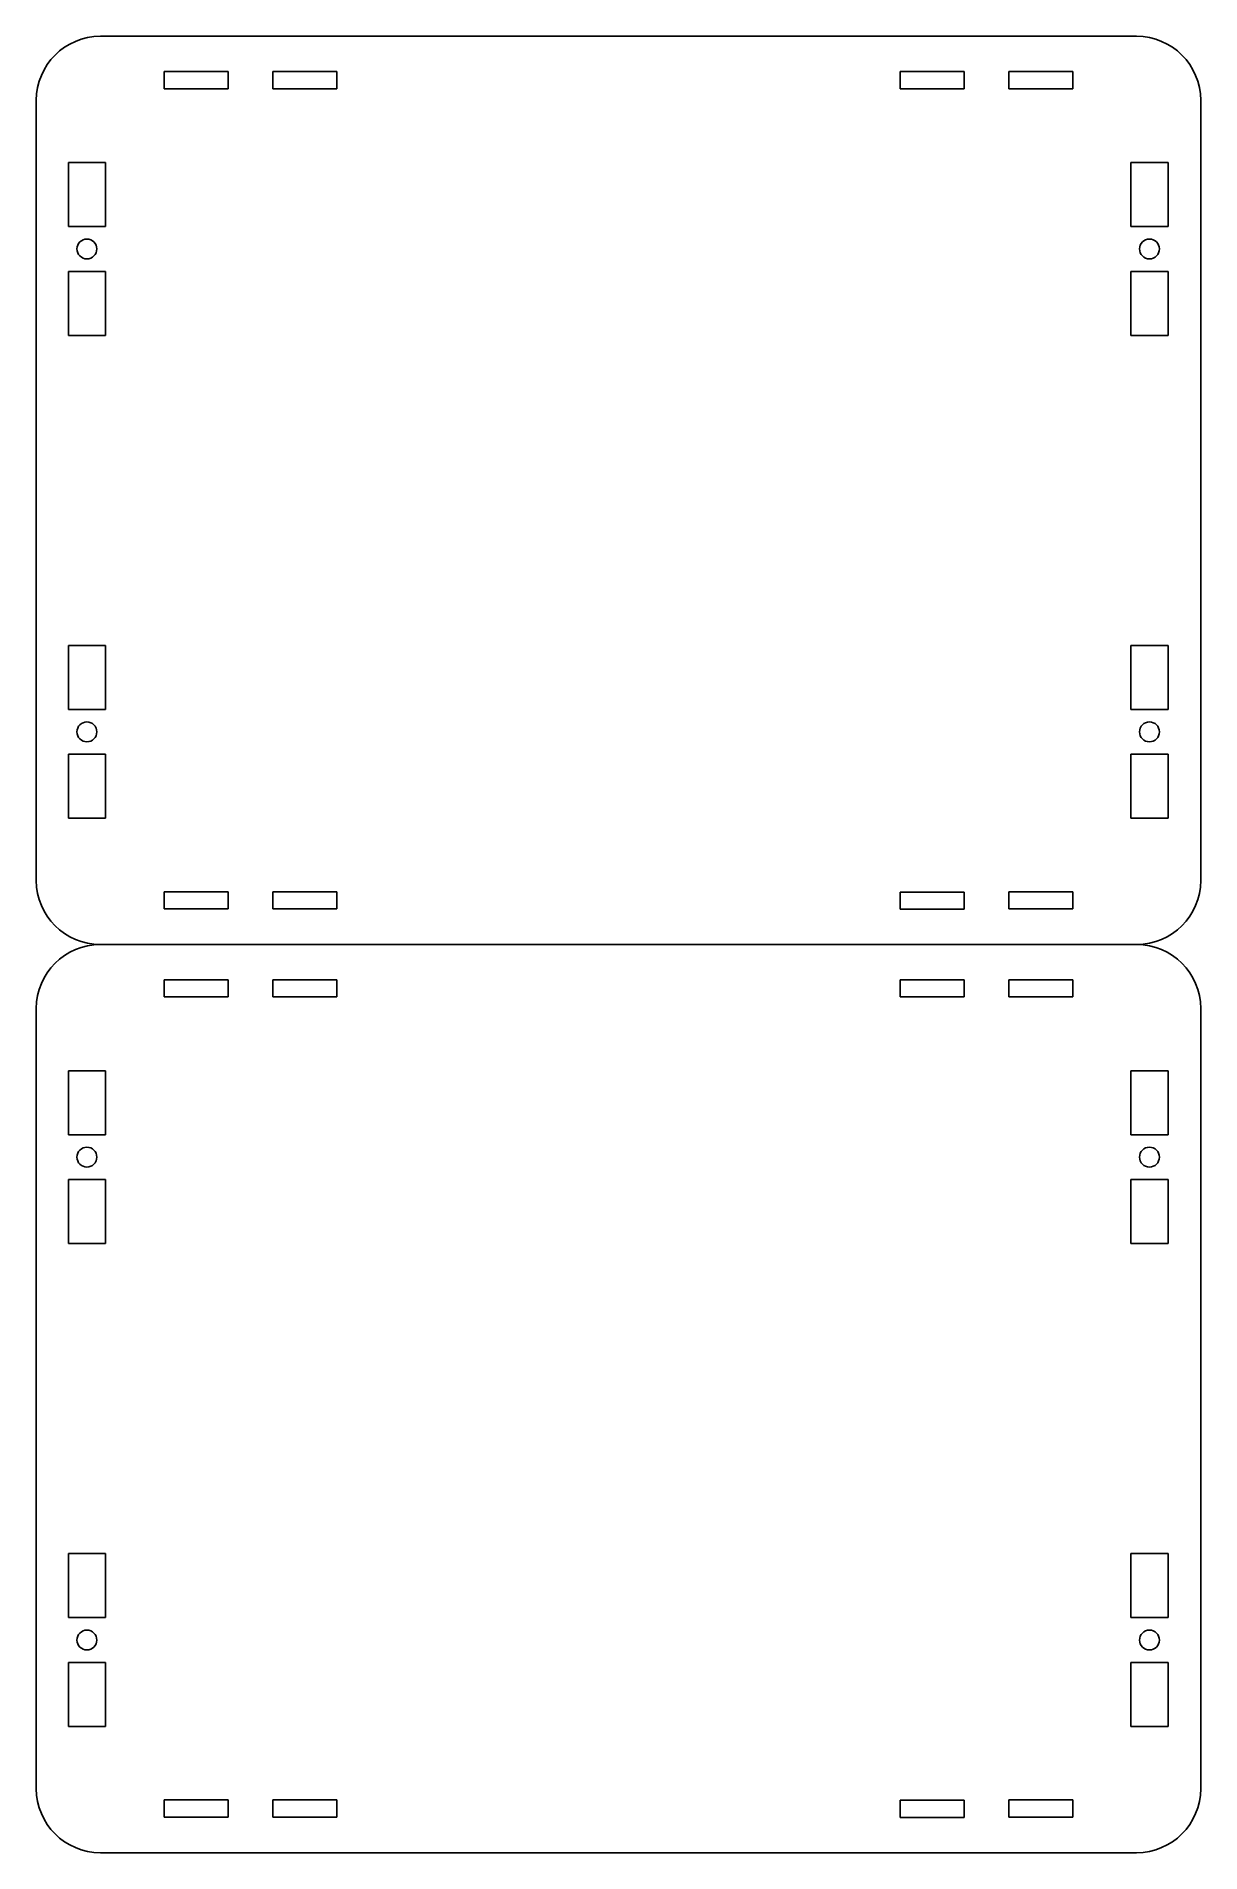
# Model space of a CAD drawing. Extents: x 179 to 361, y 0 to 284.
import ezdxf

# ---------------------------------------------------------------- set-up
doc = ezdxf.new("R2010")
doc.units = 0
doc.layers.add('Layer_1', color=7, linetype='CONTINUOUS')

msp = doc.modelspace()

# ---------------------------------------------------------------- linework, layer by layer
at = {"layer": 'Layer_1', "color": 7}
for p, q in [((189.099977, 283.900005), (350.999939, 283.900005)), ((179.099978, 152.000018), (179.099978, 273.900006)), ((360.999947, 273.900006), (360.999947, 152.000018)), ((189.099978, 141.999978), (350.99994, 141.999978)), ((189.099978, 141.999978), (189.099978, 141.999978)), ((179.099979, 10.099991), (179.099979, 131.999979)), ((360.999948, 131.999979), (360.999948, 10.099991)), ((350.99994, 0.099991), (189.099978, 0.099991))]:
    msp.add_line(p, q, dxfattribs=at)
at = {"layer": 'Layer_1', "color": 1}
for p, q in [((199.049979, 275.700008), (199.049976, 278.400008)), ((199.049976, 278.400008), (209.049976, 278.400008)), ((209.049976, 278.400008), (209.049976, 275.700008)), ((216.049976, 275.700008), (216.049976, 278.400008)), ((216.049976, 278.400008), (226.049973, 278.400008)), ((226.049973, 278.400008), (226.049973, 275.700008)), ((314.049966, 275.700008), (314.049966, 278.400008)), ((314.049966, 278.400008), (324.049974, 278.400008)), ((324.049974, 278.400008), (324.049974, 275.700008)), ((331.04996, 275.700008), (331.04996, 278.400008)), ((331.04996, 278.400008), (341.049968, 278.400008)), ((341.049968, 278.400008), (341.049968, 275.700008)), ((209.049976, 275.700008), (199.049979, 275.700008)), ((226.049973, 275.700008), (216.049976, 275.700008)), ((324.049974, 275.700008), (314.049966, 275.700008)), ((341.049968, 275.700008), (331.04996, 275.700008)), ((184.099982, 264.17786), (189.899981, 264.177863)), ((184.099982, 254.177863), (184.099982, 264.17786)), ((189.899981, 264.177863), (189.899981, 254.177863)), ((350.099952, 264.177848), (355.899951, 264.177851)), ((350.099952, 254.177851), (350.099952, 264.177848)), ((355.899951, 264.177851), (355.899951, 254.177851)), ((189.899981, 254.177863), (184.099982, 254.177863)), ((355.899951, 254.177851), (350.099952, 254.177851)), ((188.551662, 250.67787), (188.551662, 250.67787)), ((354.551632, 250.677858), (354.551632, 250.677858)), ((184.099982, 247.177863), (189.899981, 247.177863)), ((184.099982, 237.177866), (184.099982, 247.177863)), ((189.899981, 247.177863), (189.899981, 237.177866)), ((350.099952, 247.177851), (355.899951, 247.177851)), ((350.099952, 237.177854), (350.099952, 247.177851)), ((355.899951, 247.177851), (355.899951, 237.177854)), ((189.899981, 237.177866), (184.099982, 237.177866)), ((355.899951, 237.177854), (350.099952, 237.177854)), ((184.099982, 188.722156), (189.899981, 188.722159)), ((184.099982, 178.722159), (184.099982, 188.722156)), ((189.899981, 188.722159), (189.899981, 178.722159)), ((350.099952, 188.722153), (355.899951, 188.722156)), ((350.099952, 178.722156), (350.099952, 188.722153)), ((355.899951, 188.722156), (355.899951, 178.722156)), ((189.899981, 178.722159), (184.099982, 178.722159)), ((355.899951, 178.722156), (350.099952, 178.722156)), ((188.551662, 175.222166), (188.551662, 175.222166)), ((354.551632, 175.222163), (354.551632, 175.222163)), ((184.099982, 171.722159), (189.899981, 171.722159)), ((184.099982, 161.722162), (184.099982, 171.722159)), ((189.899981, 171.722159), (189.899981, 161.722162)), ((350.099952, 171.722156), (355.899951, 171.722156)), ((350.099952, 161.722159), (350.099952, 171.722156)), ((355.899951, 171.722156), (355.899951, 161.722159)), ((189.899981, 161.722162), (184.099982, 161.722162)), ((355.899951, 161.722159), (350.099952, 161.722159)), ((199.049981, 147.550017), (199.049979, 150.250018)), ((199.049979, 150.250018), (209.049978, 150.250018)), ((209.049978, 150.250018), (209.049978, 147.550017)), ((216.049979, 147.550017), (216.049979, 150.250018)), ((216.049979, 150.250018), (226.049975, 150.250018)), ((226.049975, 150.250018), (226.049975, 147.550017)), ((314.049966, 147.500016), (314.049966, 150.200016)), ((314.049966, 150.200016), (324.049974, 150.200016)), ((324.049974, 150.200016), (324.049974, 147.500016)), ((331.04996, 147.550017), (331.04996, 150.250018)), ((331.04996, 150.250018), (341.049968, 150.250018)), ((341.049968, 150.250018), (341.049968, 147.550017)), ((209.049978, 147.550017), (199.049981, 147.550017)), ((226.049975, 147.550017), (216.049979, 147.550017)), ((324.049974, 147.500016), (314.049966, 147.500016)), ((341.049968, 147.550017), (331.04996, 147.550017)), ((199.04998, 133.799981), (199.049977, 136.499981)), ((199.049977, 136.499981), (209.049977, 136.499981)), ((209.049977, 136.499981), (209.049977, 133.799981)), ((216.049977, 133.799981), (216.049977, 136.499981)), ((216.049977, 136.499981), (226.049974, 136.499981)), ((226.049974, 136.499981), (226.049974, 133.799981)), ((314.049967, 133.799981), (314.049967, 136.499981)), ((314.049967, 136.499981), (324.049975, 136.499981)), ((324.049975, 136.499981), (324.049975, 133.799981)), ((331.049961, 133.799981), (331.049961, 136.499981)), ((331.049961, 136.499981), (341.049969, 136.499981)), ((341.049969, 136.499981), (341.049969, 133.799981)), ((209.049977, 133.799981), (199.04998, 133.799981)), ((226.049974, 133.799981), (216.049977, 133.799981)), ((324.049975, 133.799981), (314.049967, 133.799981)), ((341.049969, 133.799981), (331.049961, 133.799981)), ((184.099983, 122.277835), (189.899982, 122.277838)), ((184.099983, 112.277838), (184.099983, 122.277835)), ((189.899982, 122.277838), (189.899982, 112.277838)), ((350.099953, 122.277824), (355.899952, 122.277827)), ((350.099953, 112.277827), (350.099953, 122.277824)), ((355.899952, 122.277827), (355.899952, 112.277827)), ((189.899982, 112.277838), (184.099983, 112.277838)), ((355.899952, 112.277827), (350.099953, 112.277827)), ((188.551664, 108.777845), (188.551664, 108.777845)), ((354.551634, 108.777834), (354.551634, 108.777834)), ((184.099983, 105.277838), (189.899982, 105.277838)), ((184.099983, 95.277841), (184.099983, 105.277838)), ((189.899982, 105.277838), (189.899982, 95.277841)), ((350.099953, 105.277827), (355.899952, 105.277827)), ((350.099953, 95.27783), (350.099953, 105.277827)), ((355.899952, 105.277827), (355.899952, 95.27783)), ((189.899982, 95.277841), (184.099983, 95.277841)), ((355.899952, 95.27783), (350.099953, 95.27783)), ((184.099983, 46.822131), (189.899982, 46.822134)), ((184.099983, 36.822134), (184.099983, 46.822131)), ((189.899982, 46.822134), (189.899982, 36.822134)), ((350.099953, 46.822129), (355.899952, 46.822131)), ((350.099953, 36.822132), (350.099953, 46.822129)), ((355.899952, 46.822131), (355.899952, 36.822132)), ((189.899982, 36.822134), (184.099983, 36.822134)), ((355.899952, 36.822132), (350.099953, 36.822132)), ((188.551664, 33.322141), (188.551664, 33.322141)), ((354.551634, 33.322139), (354.551634, 33.322139)), ((184.099983, 29.822134), (189.899982, 29.822134)), ((184.099983, 19.822137), (184.099983, 29.822134)), ((189.899982, 29.822134), (189.899982, 19.822137)), ((350.099953, 29.822131), (355.899952, 29.822131)), ((350.099953, 19.822135), (350.099953, 29.822131)), ((355.899952, 29.822131), (355.899952, 19.822135)), ((189.899982, 19.822137), (184.099983, 19.822137)), ((355.899952, 19.822135), (350.099953, 19.822135)), ((199.049983, 5.64999), (199.04998, 8.34999)), ((199.04998, 8.34999), (209.049979, 8.34999)), ((209.049979, 8.34999), (209.049979, 5.64999)), ((216.04998, 5.64999), (216.04998, 8.34999)), ((216.04998, 8.34999), (226.049977, 8.34999)), ((226.049977, 8.34999), (226.049977, 5.64999)), ((314.049967, 5.599989), (314.049967, 8.299989)), ((314.049967, 8.299989), (324.049975, 8.299989)), ((324.049975, 8.299989), (324.049975, 5.599989)), ((331.049961, 5.64999), (331.049961, 8.34999)), ((331.049961, 8.34999), (341.049969, 8.34999)), ((341.049969, 8.34999), (341.049969, 5.64999)), ((209.049979, 5.64999), (199.049983, 5.64999)), ((226.049977, 5.64999), (216.04998, 5.64999)), ((324.049975, 5.599989), (314.049967, 5.599989)), ((341.049969, 5.64999), (331.049961, 5.64999))]:
    msp.add_line(p, q, dxfattribs=at)
at = {"layer": 'Layer_1', "color": 7}
for points in [[(179.099978, 273.900006), (179.099978, 279.440005), (183.559978, 283.900005), (189.099977, 283.900005)], [(350.999939, 283.900005), (356.539961, 283.900005), (360.999947, 279.440005), (360.999947, 273.900006)], [(189.099977, 142.000018), (183.559978, 142.000018), (179.099978, 146.460018), (179.099978, 152.000018)], [(360.999947, 152.000018), (360.999947, 146.460018), (356.539961, 142.000018), (350.999939, 142.000018)], [(179.099979, 131.999979), (179.099979, 137.539978), (183.559979, 141.999978), (189.099978, 141.999978)], [(350.99994, 141.999978), (356.539962, 141.999978), (360.999948, 137.539978), (360.999948, 131.999979)], [(189.099978, 0.099991), (183.559979, 0.099991), (179.099979, 4.559991), (179.099979, 10.099991)], [(360.999948, 10.099991), (360.999948, 4.559991), (356.539962, 0.099991), (350.99994, 0.099991)]]:
    msp.add_open_spline(points, degree=3, dxfattribs=at)
at = {"layer": 'Layer_1', "color": 1}
for points in [[(185.448301, 250.67787), (185.448301, 251.534839), (186.143012, 252.22955), (186.999982, 252.22955)], [(186.999982, 249.126189), (186.143012, 249.126189), (185.448301, 249.8209), (185.448301, 250.67787)], [(186.999982, 252.22955), (187.856951, 252.22955), (188.551662, 251.534839), (188.551662, 250.67787)], [(188.551662, 250.67787), (188.551662, 249.8209), (187.856951, 249.126189), (186.999982, 249.126189)], [(351.448271, 250.677858), (351.448271, 251.534828), (352.142982, 252.229539), (352.999952, 252.229539)], [(352.999952, 249.126178), (352.142982, 249.126178), (351.448271, 249.820889), (351.448271, 250.677858)], [(352.999952, 252.229539), (353.856921, 252.229539), (354.551632, 251.534828), (354.551632, 250.677858)], [(354.551632, 250.677858), (354.551632, 249.820889), (353.856921, 249.126178), (352.999952, 249.126178)], [(185.448301, 175.222166), (185.448301, 176.079135), (186.143012, 176.773846), (186.999982, 176.773846)], [(186.999982, 176.773846), (187.856951, 176.773846), (188.551662, 176.079135), (188.551662, 175.222166)], [(351.448271, 175.222163), (351.448271, 176.079133), (352.142982, 176.773844), (352.999952, 176.773843)], [(352.999952, 176.773843), (353.856921, 176.773844), (354.551632, 176.079133), (354.551632, 175.222163)], [(186.999982, 173.670486), (186.143012, 173.670486), (185.448301, 174.365196), (185.448301, 175.222166)], [(188.551662, 175.222166), (188.551662, 174.365196), (187.856951, 173.670486), (186.999982, 173.670486)], [(352.999952, 173.670483), (352.142982, 173.670483), (351.448271, 174.365194), (351.448271, 175.222163)], [(354.551632, 175.222163), (354.551632, 174.365194), (353.856921, 173.670483), (352.999952, 173.670483)], [(185.448302, 108.777845), (185.448302, 109.634815), (186.143013, 110.329526), (186.999983, 110.329526)], [(186.999983, 107.226165), (186.143013, 107.226165), (185.448302, 107.920876), (185.448302, 108.777845)], [(186.999983, 110.329526), (187.856952, 110.329526), (188.551663, 109.634815), (188.551664, 108.777845)], [(188.551664, 108.777845), (188.551663, 107.920876), (187.856952, 107.226165), (186.999983, 107.226165)], [(351.448272, 108.777834), (351.448272, 109.634803), (352.142983, 110.329514), (352.999953, 110.329514)], [(352.999953, 107.226154), (352.142983, 107.226154), (351.448272, 107.920864), (351.448272, 108.777834)], [(352.999953, 110.329514), (353.856922, 110.329514), (354.551633, 109.634803), (354.551634, 108.777834)], [(354.551634, 108.777834), (354.551633, 107.920864), (353.856922, 107.226154), (352.999953, 107.226154)], [(185.448302, 33.322141), (185.448302, 34.179111), (186.143013, 34.873822), (186.999983, 34.873822)], [(186.999983, 34.873822), (187.856952, 34.873822), (188.551663, 34.179111), (188.551664, 33.322141)], [(351.448272, 33.322139), (351.448272, 34.179108), (352.142983, 34.873819), (352.999953, 34.873819)], [(352.999953, 34.873819), (353.856922, 34.873819), (354.551633, 34.179108), (354.551634, 33.322139)], [(186.999983, 31.770461), (186.143013, 31.770461), (185.448302, 32.465172), (185.448302, 33.322141)], [(188.551664, 33.322141), (188.551663, 32.465172), (187.856952, 31.770461), (186.999983, 31.770461)], [(352.999953, 31.770458), (352.142983, 31.770458), (351.448272, 32.465169), (351.448272, 33.322139)], [(354.551634, 33.322139), (354.551633, 32.465169), (353.856922, 31.770458), (352.999953, 31.770458)]]:
    msp.add_open_spline(points, degree=3, dxfattribs=at)

doc.saveas('drawing.dxf')
